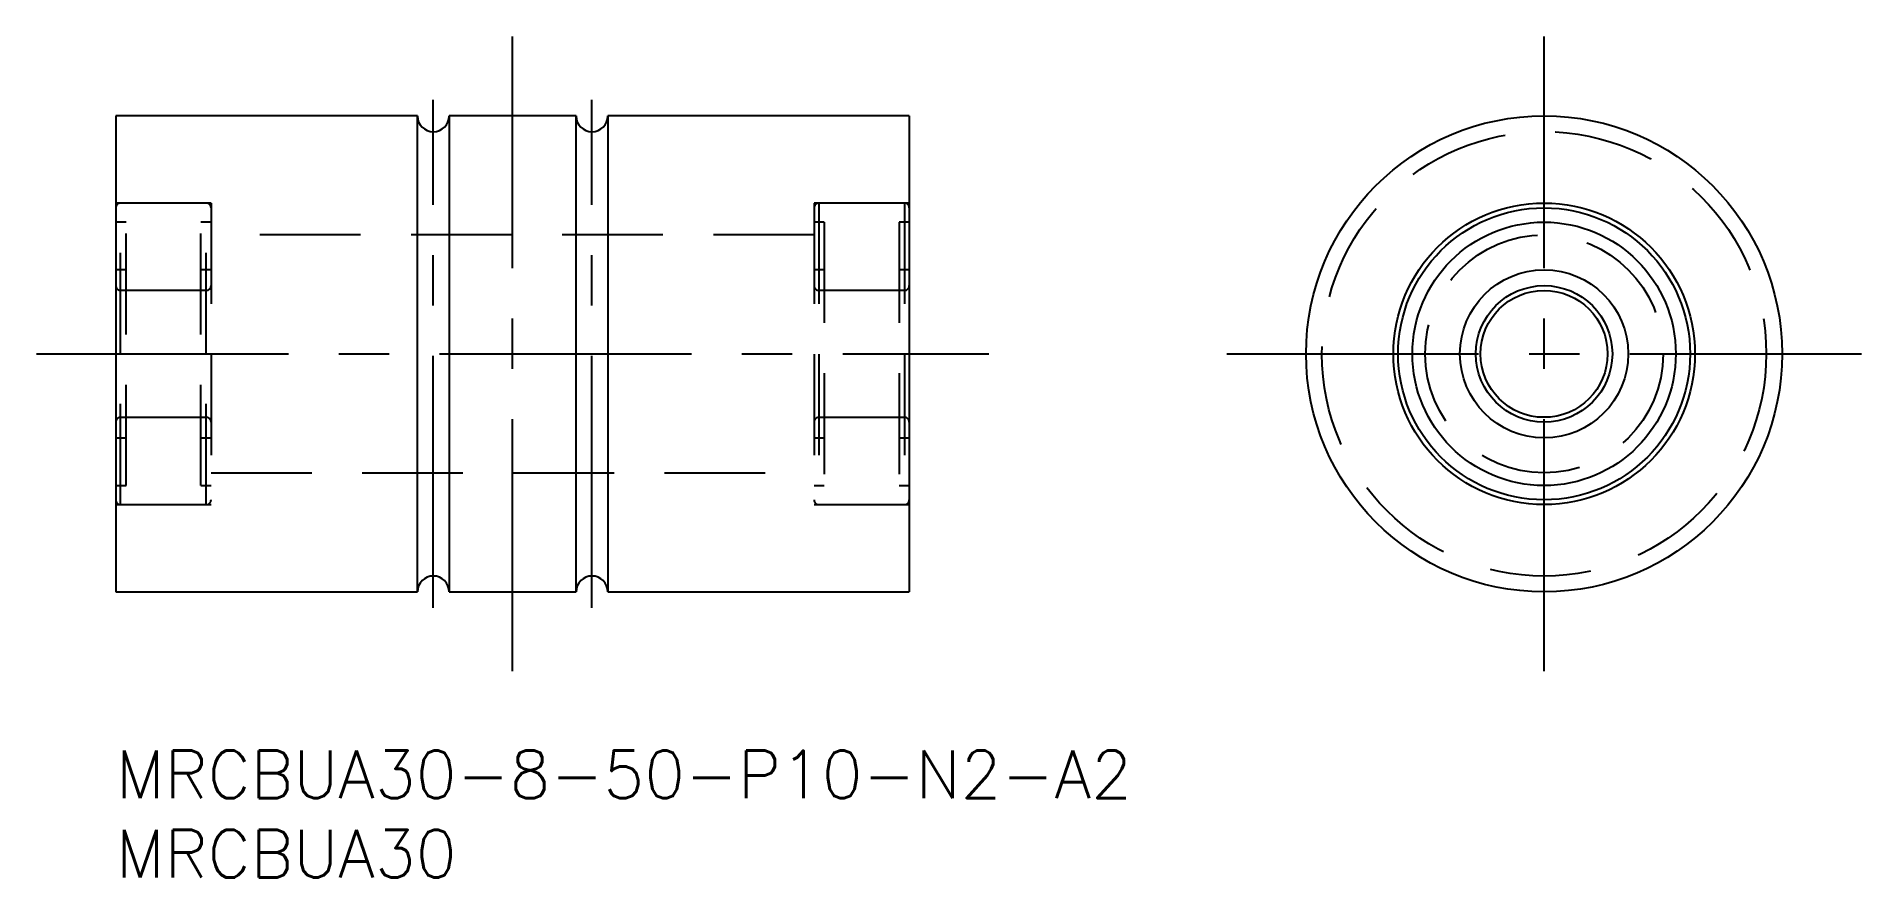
# Model space of a CAD drawing. Extents: x -5 to 110, y -8 to 45.
import ezdxf

# ---------------------------------------------------------------- set-up
doc = ezdxf.new("R2010")
doc.units = 0
doc.header["$LTSCALE"] = 0.5
doc.linetypes.add('CENTER', pattern=[50.8, 31.75, -6.35, 6.35, -6.35])
doc.linetypes.add('DASHED', pattern=[19.05, 12.7, -6.35])
for name, color, linetype in [('MSM_CENTER', 1, 'CENTER'), ('MSM_CONTINUOUS', 7, 'CONTINUOUS'), ('MSM_DASHED', 4, 'DASHED'), ('MSM_NARROW', 5, 'CONTINUOUS'), ('MSM_PART_NUMBER', 7, 'CONTINUOUS')]:
    doc.layers.add(name, color=color, linetype=linetype)
doc.styles.get("Standard").update_dxf_attribs({"font": 'txt.shx', "height": 3, "bigfont": 'bigfont.shx'})

msp = doc.modelspace()

# ---------------------------------------------------------------- linework, layer by layer
at = {"layer": 'MSM_CENTER'}
for p, q in [((25, 5), (25, 45)), ((90, 5), (90, 45)), ((20, 9), (20, 41)), ((30, 9), (30, 41)), ((-5, 25), (55, 25)), ((70, 25), (110, 25))]:
    msp.add_line(p, q, dxfattribs=at)
at = {"layer": 'MSM_CONTINUOUS'}
for p, q in [((19, 40), (0, 40)), ((0, 40), (0, 10)), ((19, 10), (19, 40)), ((21, 40), (21, 10)), ((29, 40), (21, 40)), ((29, 10), (29, 40)), ((31, 40), (31, 10)), ((50, 40), (31, 40)), ((50, 40), (50, 10)), ((0, 10), (19, 10)), ((21, 10), (29, 10)), ((31, 10), (50, 10))]:
    msp.add_line(p, q, dxfattribs=at)
for radius in [15, 9.5, 8.3, 5.3, 4]:
    msp.add_circle((90, 25), radius, dxfattribs=at)
for centre, start, end in [((20, 40), 180, 0), ((30, 40), 180, 0), ((20, 10), 0, 180), ((30, 10), 0, 180)]:
    msp.add_arc(centre, 1, start, end, dxfattribs=at)
at = {"layer": 'MSM_DASHED'}
for p, q in [((6, 34.5), (0, 34.5)), ((0.3, 15.5), (0.3, 34.5)), ((5.7, 15.5), (5.7, 34.5)), ((6, 34.5), (6, 15.5)), ((50, 34.5), (44, 34.5)), ((44, 34.5), (44, 15.5)), ((44.3, 34.5), (44.3, 15.5)), ((49.7, 34.5), (49.7, 15.5)), ((0.64, 33.3), (0, 33.3)), ((0.64, 16.7), (0.64, 33.3)), ((6, 33.3), (5.36, 33.3)), ((5.36, 16.7), (5.36, 33.3)), ((44, 32.5), (6, 32.5)), ((44.64, 33.3), (44, 33.3)), ((44.64, 33.3), (44.64, 16.7)), ((50, 33.3), (49.36, 33.3)), ((49.36, 33.3), (49.36, 16.7)), ((0.64, 30.3), (0, 30.3)), ((6, 30.3), (5.36, 30.3)), ((44.64, 30.3), (44, 30.3)), ((50, 30.3), (49.36, 30.3)), ((5.7, 29), (0.3, 29)), ((49.7, 29), (44.3, 29)), ((0.3, 21), (5.7, 21)), ((44.3, 21), (49.7, 21)), ((0, 19.7), (0.64, 19.7)), ((5.36, 19.7), (6, 19.7)), ((44, 19.7), (44.64, 19.7)), ((49.36, 19.7), (50, 19.7)), ((6, 17.5), (44, 17.5)), ((0, 16.7), (0.64, 16.7)), ((5.36, 16.7), (6, 16.7)), ((44, 16.7), (44.64, 16.7)), ((49.36, 16.7), (50, 16.7)), ((0, 15.5), (6, 15.5)), ((44, 15.5), (50, 15.5))]:
    msp.add_line(p, q, dxfattribs=at)
for radius in [14, 7.5]:
    msp.add_circle((90, 25), radius, dxfattribs=at)
for centre, start, end in [((0.3, 34.2), 90, 180), ((5.7, 34.2), 0, 90), ((44.3, 34.2), 90, 180), ((49.7, 34.2), 0, 90), ((0.3, 29.3), 180, 270), ((5.7, 29.3), 270, 0), ((44.3, 29.3), 180, 270), ((49.7, 29.3), 270, 360), ((0.3, 20.7), 90, 180), ((5.7, 20.7), 360, 90), ((44.3, 20.7), 90, 180), ((49.7, 20.7), 0, 90), ((0.3, 15.8), 180, 270), ((5.7, 15.8), 270, 0), ((44.3, 15.8), 180, 270), ((49.7, 15.8), 270, 360)]:
    msp.add_arc(centre, 0.3, start, end, dxfattribs=at)
at = {"layer": 'MSM_NARROW'}
for radius in [9.2, 4.3]:
    msp.add_circle((90, 25), radius, dxfattribs=at)

# ---------------------------------------------------------------- texts
at = {"layer": 'MSM_PART_NUMBER'}
for s, p in [('MRCBUA30-8-50-P10-N2-A2', (0, -3)), ('MRCBUA30', (0, -8))]:
    msp.add_text(s, height=3, dxfattribs=at).set_placement(p)

doc.saveas('drawing.dxf')
